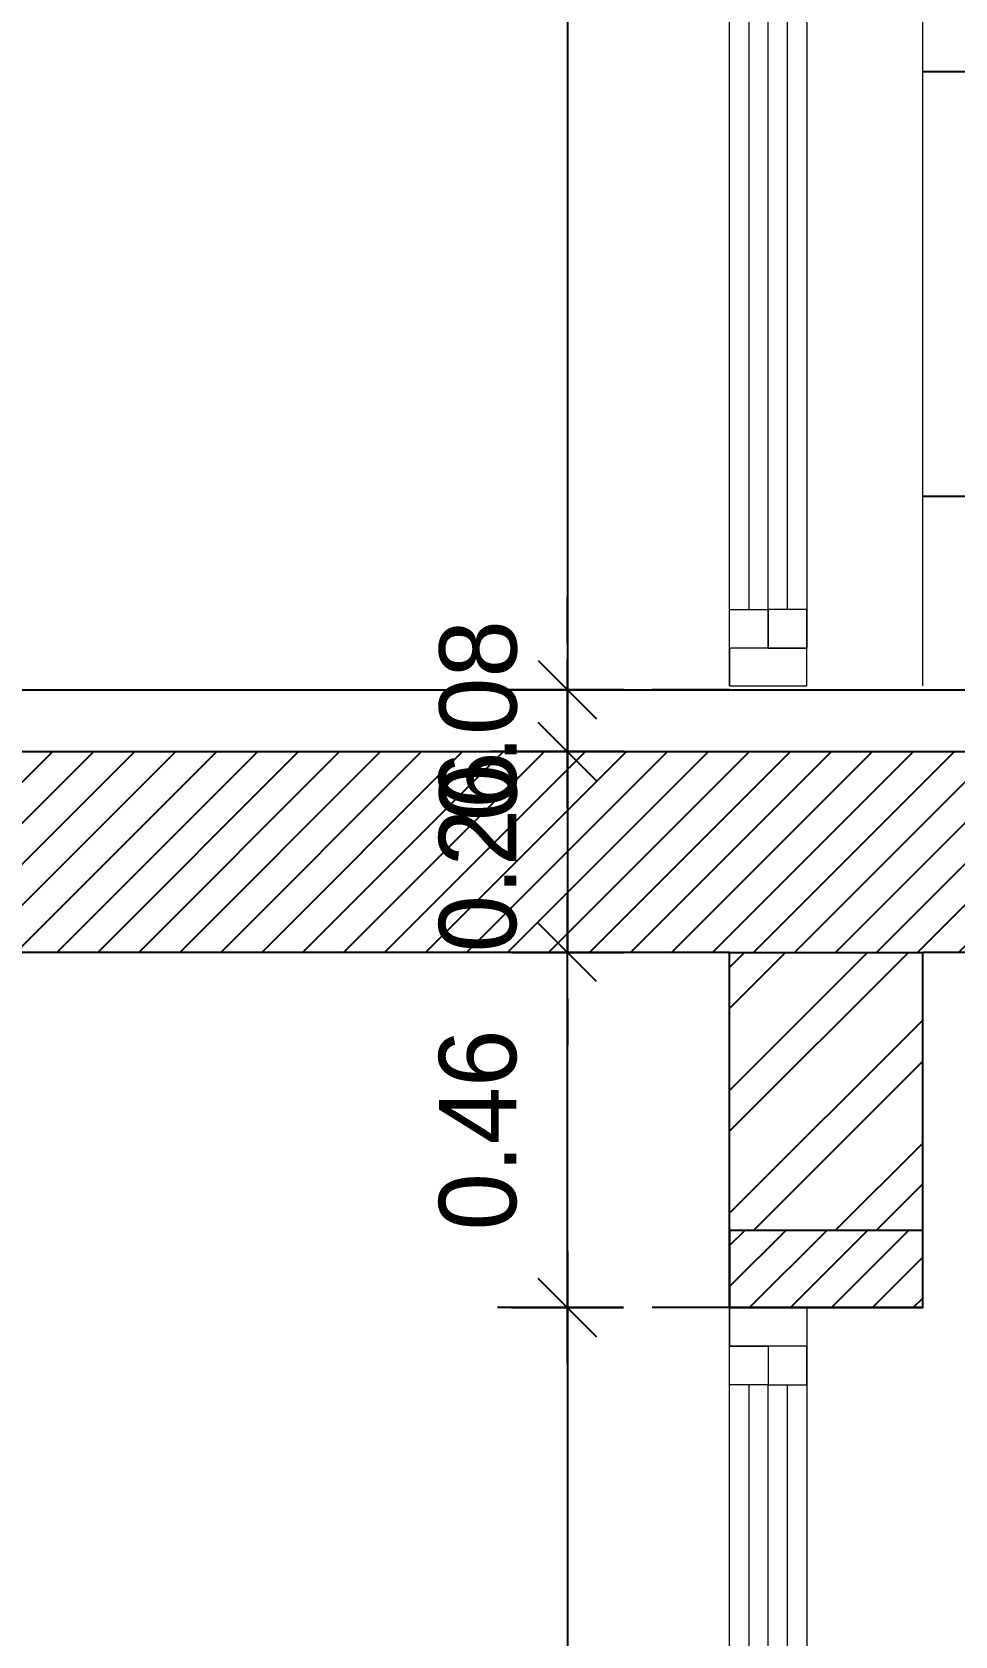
# Model space of a CAD drawing. Extents: x 185 to 567, y -69 to 170.
# Drawn here: x 265.49 to 266.685, y 122.543 to 124.619 of the extents above; entities that cross this region are included whole.
import ezdxf

# ---------------------------------------------------------------- set-up
doc = ezdxf.new("R2010")
doc.units = 0
doc.header["$LTSCALE"] = 0.25
doc.header["$MEASUREMENT"] = 0
doc.header["$PDMODE"] = 35
doc.header["$PDSIZE"] = -1
doc.linetypes.add('DOT2', pattern=[0.125, 0, -0.125])
doc.linetypes.add('HIDDEN', pattern=[9.525, 6.35, -3.175])
doc.layers.get('0').update_dxf_attribs({"linetype": 'CONTINUOUS'})
doc.layers.get('Defpoints').update_dxf_attribs({"linetype": 'CONTINUOUS'})
for name, color, linetype in [('A-DR', 3, 'CONTINUOUS'), ('A-ELV 2', 21, 'CONTINUOUS'), ('A-HAT', 1, 'CONTINUOUS'), ('A-IDM', 221, 'CONTINUOUS'), ('A-SEC', 11, 'CONTINUOUS'), ('A-SECHAT', 8, 'CONTINUOUS'), ('A-SECLAS', 94, 'CONTINUOUS'), ('A-WLSEC', 7, 'CONTINUOUS')]:
    doc.layers.add(name, color=color, linetype=linetype)
doc.styles.add('XARAB', font='xarab.shx')
doc.dimstyles.new('DIM50', dxfattribs={"dimtxt": 0.1, "dimasz": 0.06, "dimexe": 0.1, "dimexo": 0, "dimgap": 0.05, "dimtad": 1, "dimzin": 3, "dimdsep": 46, "dimtxsty": 'XARAB', "dimblk": 'DTICK', "dimcen": 0.09, "dimclrd": 256, "dimclre": 5, "dimclrt": 3, "dimadec": 0, "dimazin": 3, "dimtfac": 1, "dimtix": 1, "dimtmove": 2, "dimatfit": 0, "dimldrblk": 'DTICK', "dimfxl": 0.15, "dimtolj": 1, "dimtzin": 3, "dimlwd": -3, "dimlwe": -3, "dimarcsym": 0})

# ---------------------------------------------------------------- blocks, each defined once
blk = doc.blocks.new('slid')
at = {"lineweight": 0}
for p, q in [((-0.25, 0.045, 0), (-0.25, -0.005, 0)), ((-0.25, -2.15, 0), (-0.25, -0.005, 0)), ((-0.15, -0.005, 0), (-0.15, -2.1011, 0)), ((-0.225, -0.055, 0), (-0.225, -2.0511, 0)), ((-0.2, -2.0511, 0), (-0.2, -0.055, 0)), ((-0.175, -2.0511, 0), (-0.175, -0.055, 0)), ((-0.2, -2.1011, 0), (-0.2, -2.0511, 0)), ((-0.15, -2.15, 0), (-0.15, -2.1011, 0))]:
    blk.add_line(p, q, dxfattribs=at)
at = {"linetype": 'HIDDEN', "lineweight": 0}
blk.add_line((0, -2.15, 0), (0, 0.045, 0), dxfattribs=at)
at = {"lineweight": 0, "elevation": 0}
for points in [[(-0.25, 0.045), (-0.15, 0.045), (-0.15, -0.005), (-0.25, -0.005)], [(-0.25, -0.005), (-0.2, -0.005), (-0.2, -0.055), (-0.25, -0.055)], [(-0.2, -0.055), (-0.15, -0.055), (-0.15, -0.005), (-0.2, -0.005)], [(-0.25, -2.0511), (-0.2, -2.0511), (-0.2, -2.1011), (-0.25, -2.1011)], [(-0.2, -2.1011), (-0.15, -2.1011), (-0.15, -2.0511), (-0.2, -2.0511)], [(-0.25, -2.15), (-0.15, -2.15), (-0.15, -2.1011), (-0.25, -2.1011)]]:
    blk.add_lwpolyline(points, close=True, dxfattribs=at)
blk = doc.blocks.new('DTICK')
for p, q in [((0, 1.207), (0, -1.207)), ((-1.207, 0), (1.207, 0))]:
    blk.add_line(p, q)
at = {"color": 3}
blk.add_line((-0.629, -0.629), (0.629, 0.629), dxfattribs=at)
blk = doc.blocks.new('*D1524')
at = {"layer": 'A-IDM', "color": 5, "linetype": 'DOT2', "lineweight": -3, "transparency": 16777216}
for p, q in [((266.3928, 122.9676), (266.0831, 122.9676)), ((266.3928, 120.7675), (266.0831, 120.7675))]:
    blk.add_line(p, q, dxfattribs=at)
at = {"layer": 'A-IDM', "lineweight": -3, "transparency": 16777216}
blk.add_line((266.1831, 122.9076), (266.1831, 120.8275), dxfattribs=at)
at = {"layer": 'Defpoints', "color": 0, "transparency": 16777216}
for p in [(266.3928, 122.9676), (266.1831, 120.7675), (266.3928, 120.7675)]:
    blk.add_point(p, dxfattribs=at)
at = {"layer": 'A-IDM', "lineweight": -3, "transparency": 16777216, "xscale": 0.06, "yscale": 0.06, "zscale": 0.06}
for p, rotation in [((266.1831, 122.9676), 90), ((266.1831, 120.7675), 270)]:
    blk.add_blockref('DTICK', p, dxfattribs=dict(at, rotation=rotation))
at = {"layer": 'A-IDM', "color": 3, "transparency": 16777216, "insert": (266.0677, 121.8675), "char_height": 0.1, "attachment_point": 5, "rotation": 90, "style": 'XARAB'}
blk.add_mtext('\\A1;2.20', dxfattribs=at)
blk = doc.blocks.new('*D1525')
at = {"layer": 'A-IDM', "color": 5, "linetype": 'DOT2', "lineweight": -3, "transparency": 16777216}
for p, q in [((266.3928, 123.4275), (266.0831, 123.4275)), ((266.3928, 122.9676), (266.0831, 122.9676))]:
    blk.add_line(p, q, dxfattribs=at)
at = {"layer": 'A-IDM', "lineweight": -3, "transparency": 16777216}
blk.add_line((266.1831, 123.0276), (266.1831, 123.3675), dxfattribs=at)
at = {"layer": 'Defpoints', "color": 0, "transparency": 16777216}
for p in [(266.1831, 123.4275), (266.3928, 123.4275), (266.3928, 122.9676)]:
    blk.add_point(p, dxfattribs=at)
at = {"layer": 'A-IDM', "lineweight": -3, "transparency": 16777216, "xscale": 0.06, "yscale": 0.06, "zscale": 0.06}
for p, rotation in [((266.1831, 123.4275), 90), ((266.1831, 122.9676), 270)]:
    blk.add_blockref('DTICK', p, dxfattribs=dict(at, rotation=rotation))
at = {"layer": 'A-IDM', "color": 3, "transparency": 16777216, "insert": (266.0675, 123.1975), "char_height": 0.1, "attachment_point": 5, "rotation": 90, "style": 'XARAB'}
blk.add_mtext('\\A1;0.46', dxfattribs=at)
blk = doc.blocks.new('*D1526')
at = {"layer": 'A-IDM', "color": 5, "linetype": 'DOT2', "lineweight": -3, "transparency": 16777216}
for p, q in [((266.3928, 125.9676), (266.0831, 125.9676)), ((266.3928, 123.7675), (266.0831, 123.7675))]:
    blk.add_line(p, q, dxfattribs=at)
at = {"layer": 'A-IDM', "lineweight": -3, "transparency": 16777216}
blk.add_line((266.1831, 125.9076), (266.1831, 123.8275), dxfattribs=at)
at = {"layer": 'Defpoints', "color": 0, "transparency": 16777216}
for p in [(266.3928, 125.9676), (266.1831, 123.7675), (266.3928, 123.7675)]:
    blk.add_point(p, dxfattribs=at)
at = {"layer": 'A-IDM', "lineweight": -3, "transparency": 16777216, "xscale": 0.06, "yscale": 0.06, "zscale": 0.06}
for p, rotation in [((266.1831, 125.9676), 90), ((266.1831, 123.7675), 270)]:
    blk.add_blockref('DTICK', p, dxfattribs=dict(at, rotation=rotation))
at = {"layer": 'A-IDM', "color": 3, "transparency": 16777216, "insert": (266.0677, 124.8675), "char_height": 0.1, "attachment_point": 5, "rotation": 90, "style": 'XARAB'}
blk.add_mtext('\\A1;2.20', dxfattribs=at)
blk = doc.blocks.new('*D1561')
at = {"layer": 'A-IDM', "lineweight": -3, "transparency": 16777216}
for p, q in [((266.1831, 123.8275), (266.1831, 123.8875)), ((266.1831, 123.7675), (266.1831, 123.6875)), ((266.1831, 123.6275), (266.1831, 123.5675))]:
    blk.add_line(p, q, dxfattribs=at)
at = {"layer": 'A-IDM', "color": 5, "linetype": 'DOT2', "lineweight": -3, "transparency": 16777216}
for p, q in [((266.1831, 123.7675), (266.0831, 123.7675)), ((266.1831, 123.6875), (266.0831, 123.6875))]:
    blk.add_line(p, q, dxfattribs=at)
at = {"layer": 'Defpoints', "color": 0, "transparency": 16777216}
for p in [(266.1831, 123.7675, 0), (266.1831, 123.6875), (266.1831, 123.6875)]:
    blk.add_point(p, dxfattribs=at)
at = {"layer": 'A-IDM', "lineweight": -3, "transparency": 16777216, "xscale": 0.06, "yscale": 0.06, "zscale": 0.06}
for p, rotation in [((266.1831, 123.7675), 270), ((266.1831, 123.6875), 90)]:
    blk.add_blockref('DTICK', p, dxfattribs=dict(at, rotation=rotation))
at = {"layer": 'A-IDM', "color": 3, "transparency": 16777216, "insert": (266.068, 123.7275), "char_height": 0.1, "attachment_point": 5, "rotation": 90, "style": 'XARAB'}
blk.add_mtext('\\A1;0.08', dxfattribs=at)
blk = doc.blocks.new('*D1562')
at = {"layer": 'A-IDM', "lineweight": -3, "transparency": 16777216}
for p, q in [((266.1831, 123.7475), (266.1831, 123.8075)), ((266.1831, 123.6875), (266.1831, 123.4275)), ((266.1831, 123.3675), (266.1831, 123.3075))]:
    blk.add_line(p, q, dxfattribs=at)
at = {"layer": 'A-IDM', "color": 5, "linetype": 'DOT2', "lineweight": -3, "transparency": 16777216}
for p, q in [((266.1831, 123.6875), (266.0831, 123.6875)), ((266.1831, 123.4275), (266.0831, 123.4275))]:
    blk.add_line(p, q, dxfattribs=at)
at = {"layer": 'Defpoints', "color": 0, "transparency": 16777216}
for p in [(266.1831, 123.6875), (266.1831, 123.4275), (266.1831, 123.4275)]:
    blk.add_point(p, dxfattribs=at)
at = {"layer": 'A-IDM', "lineweight": -3, "transparency": 16777216, "xscale": 0.06, "yscale": 0.06, "zscale": 0.06}
for p, rotation in [((266.1831, 123.6875), 270), ((266.1831, 123.4275), 90)]:
    blk.add_blockref('DTICK', p, dxfattribs=dict(at, rotation=rotation))
at = {"layer": 'A-IDM', "color": 3, "transparency": 16777216, "insert": (266.0675, 123.5575), "char_height": 0.1, "attachment_point": 5, "rotation": 90, "style": 'XARAB'}
blk.add_mtext('\\A1;0.26', dxfattribs=at)

msp = doc.modelspace()

# ---------------------------------------------------------------- hatches: boundary and pattern name
at = {"layer": 'A-HAT'}
h = msp.add_hatch(dxfattribs=at)
h.set_pattern_fill('ANSI32', color=256, scale=0.3, style=0)
h.set_pattern_definition([(45, (-324.40753, -42.12067), (-0.079549513, 0.079549513), []), (45, (-324.3545, -42.12067), (-0.079549513, 0.079549513), [])])
h.paths.add_polyline_path([(266.6428, 123.4275), (266.3928, 123.4275), (266.3928, 123.0676), (266.6428, 123.0676)])
at = {"layer": 'A-SECHAT'}
h = msp.add_hatch(dxfattribs=at)
h.set_pattern_fill('ANSI31', color=256, scale=0.3, style=0)
h.set_pattern_definition([(45, (247.172777, 123.42746), (-0.026516504, 0.026516504), [])])
h.paths.add_polyline_path([(266.3928, 123.4275), (266.6428, 123.4275), (268.3928, 123.4275), (268.3928, 123.6875), (268.1428, 123.6875), (259.1528, 123.6875), (258.9028, 123.6875), (256.6628, 123.6875), (256.4128, 123.6875), (247.4228, 123.6875), (247.1728, 123.6875), (247.1728, 123.4275), (248.9228, 123.4275), (249.1728, 123.4275), (256.4128, 123.4275), (256.6628, 123.4275), (258.9028, 123.4275), (259.1528, 123.4275)])
h = msp.add_hatch(dxfattribs=at)
h.set_pattern_fill('ANSI31', color=256, scale=0.3, style=0)
h.set_pattern_definition([(45, (-164.809296, 114.67797), (-0.0265165043, 0.0265165043), [])])
h.paths.add_polyline_path([(266.3928, 123.0676), (266.3928, 122.9676), (266.6428, 122.9676), (266.6428, 123.0676)])

# ---------------------------------------------------------------- linework, layer by layer
at = {"layer": 'A-ELV 2'}
for p, q in [((268.3028, 124.5676, 0), (266.6428, 124.5675, 0)), ((268.1428, 124.0175, 0), (266.6428, 124.0175, 0))]:
    msp.add_line(p, q, dxfattribs=at)
at = {"layer": 'A-SEC'}
msp.add_line((266.3928, 123.4275), (266.6428, 123.4275), dxfattribs=at)
at = {"layer": 'A-SEC', "elevation": 0}
msp.add_lwpolyline([(266.3928, 123.0676), (266.3928, 122.9676), (266.6428, 122.9676), (266.6428, 123.0676)], close=True, dxfattribs=at)
at = {"layer": 'A-SECLAS'}
for p, q in [((259.1528, 123.7675, 0), (268.1428, 123.7675, 0)), ((259.1528, 123.7675), (268.1428, 123.7675))]:
    msp.add_line(p, q, dxfattribs=at)
at = {"layer": 'A-WLSEC'}
for p, q in [((259.1528, 123.6875), (268.1428, 123.6875)), ((266.3928, 123.4275), (259.1528, 123.4275)), ((266.3928, 122.9676), (266.3928, 123.4275)), ((268.3928, 123.4275), (266.6428, 123.4275)), ((266.6428, 122.9676), (266.6428, 123.4275)), ((266.6428, 122.9676), (266.3928, 122.9676))]:
    msp.add_line(p, q, dxfattribs=at)

# ---------------------------------------------------------------- block references
at = {"layer": 'A-DR'}
for p in [(266.6428, 125.9226, 0), (266.6428, 122.9226, 0)]:
    msp.add_blockref('slid', p, dxfattribs=at)

# ---------------------------------------------------------------- dimensions: what is measured, and where the dimension line sits
at = {"layer": 'A-IDM'}
for p1, p2, distance, picture, middle in [((266.3928, 125.9676), (266.3928, 123.7675), -0.2097, '*D1526', (266.0677, 124.8675)), ((266.1831, 123.7675, 0), (266.1831, 123.6875), 0, '*D1561', (266.068, 123.7275)), ((266.1831, 123.6875), (266.1831, 123.4275), 0, '*D1562', (266.0675, 123.5575)), ((266.3928, 122.9676), (266.3928, 123.4275), 0.2097, '*D1525', (266.0675, 123.1975)), ((266.3928, 122.9676), (266.3928, 120.7675), -0.2097, '*D1524', (266.0677, 121.8675))]:
    dim = msp.add_aligned_dim(p1=p1, p2=p2, distance=distance, dimstyle='DIM50', override={"dimfxl": 0.15}, dxfattribs=at)
    dim.commit()
    dim.dimension.update_dxf_attribs({"geometry": picture, "text_midpoint": middle})

doc.saveas('drawing.dxf')
